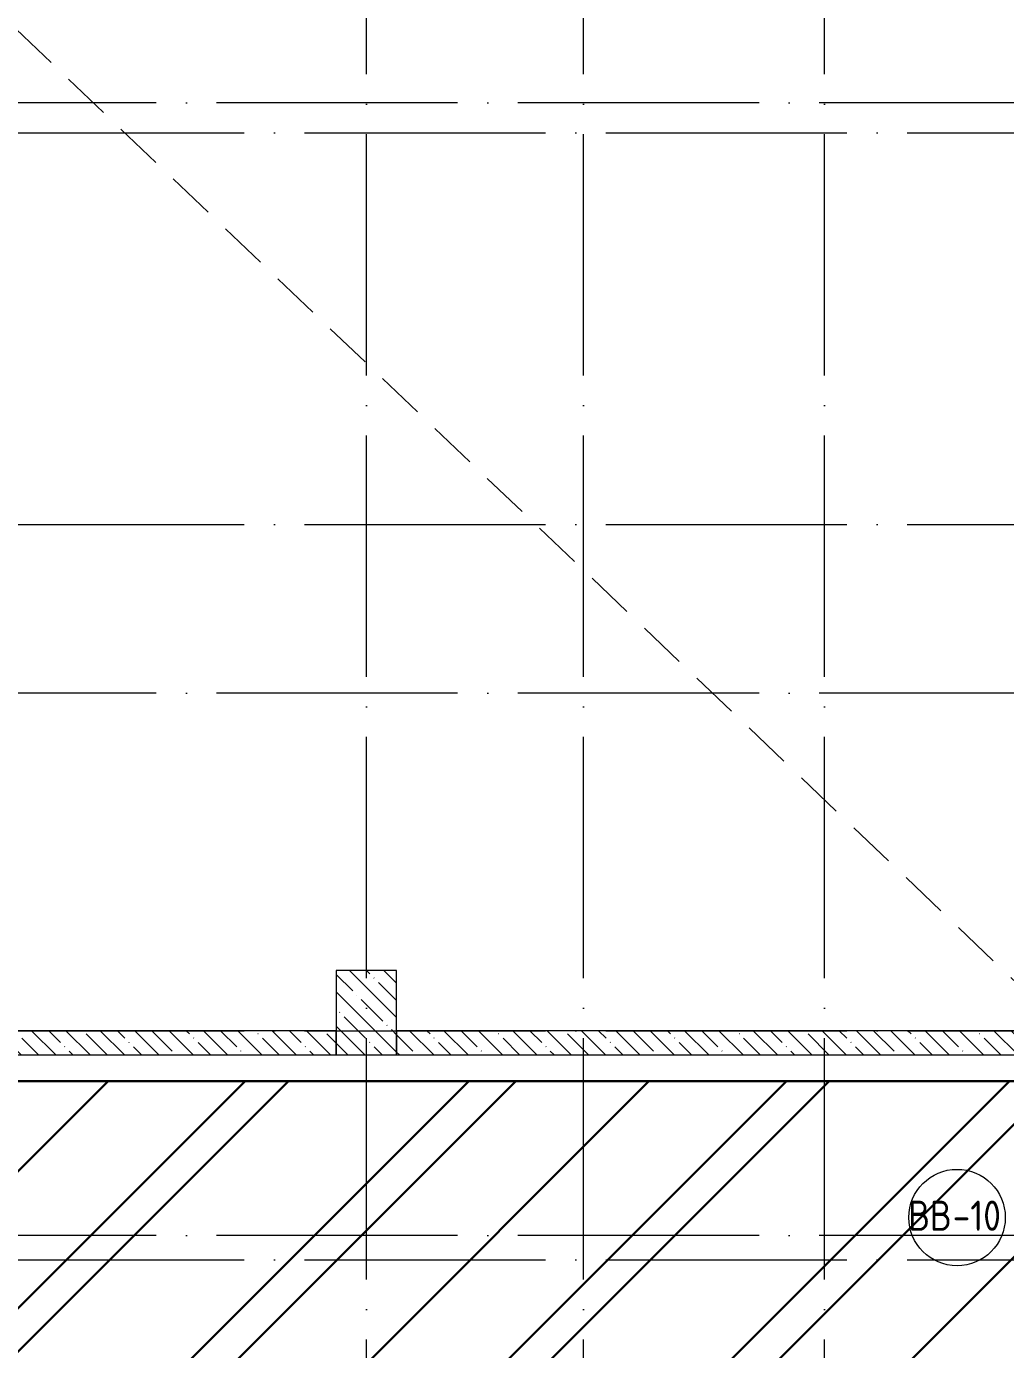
# Model space of a CAD drawing. Header units: millimetres. Extents: x -68946 to 690821, y -552984 to 293768.
# Drawn here: x 155933 to 164055, y -232876 to -221898 of the extents above; entities that cross this region are included whole.
import ezdxf

# ---------------------------------------------------------------- set-up
doc = ezdxf.new("R2010")
doc.units = ezdxf.units.MM
doc.linetypes.add('ADSK_Линия сетки', pattern=[2500, 2000, -250, 0, -250])
doc.linetypes.add('Штриховая', pattern=[600, 400, -200])
for name, color, linetype, lineweight in [('1.2) Стяжка 6 вып.', 30, 'Continuous', 30), ('1.3) Звуко-изол           6 вып.', 90, 'Continuous', 30), ('1.4) Стяжка 6 вып.', 30, 'Continuous', 30), ('A-DETL-____-OTLN', 250, 'Continuous', 5), ('A-DOOR-____-IDEN', 250, 'Continuous', 9), ('A-WALL-____-MCUT', 250, 'Continuous', 13), ('A-WALL-____-PATT', 250, 'Continuous', 13), ('S-COLS-____-MCUT', 250, 'Continuous', 25), ('S-COLS-____-OTLN', 250, 'Continuous', 9), ('S-GRID-____-OTLN', 250, 'Continuous', 9)]:
    doc.layers.add(name, color=color, linetype=linetype, lineweight=lineweight)
doc.styles.add('GOST Common_1', font='', dxfattribs={"width": 0.9, "height": 250})
doc.styles.get('GOST Common_1').set_extended_font_data('GOST Common')
pattern_1 = [(135, (28052.9, -258555.93), (-142.5612, -142.5612), []), (135, (28195.47, -258555.93), (-142.5612, -142.5612), [252.016, -50.403, 3.353, -47.05])]

# ---------------------------------------------------------------- blocks, each defined once
blk = doc.blocks.new('ADSK_Марка_Дверь - Типоразмер_ADSK_Марка-30565456-АР1_Маркировочный план 3 этажа секция 2_3')
at = {"layer": 'A-DOOR-____-IDEN'}
blk.add_circle((0, 0), 4, dxfattribs=at)

msp = doc.modelspace()

# ---------------------------------------------------------------- hatches: boundary and pattern name
at = {"layer": '1.2) Стяжка 6 вып.', "lineweight": 30}
h = msp.add_hatch(dxfattribs=at)
h.set_pattern_fill('ANSI31', color=256, scale=333)
h.paths.add_polyline_path([(160155.7758, -230648.4777), (164398.881, -230648.4777), (164398.881, -235490.3332), (160155.7758, -235490.3332), (160155.7758, -248130.9292), (142302.8838, -248130.9292), (142302.8838, -230648.4777)])
at = {"layer": '1.3) Звуко-изол           6 вып.', "lineweight": 30}
h = msp.add_hatch(dxfattribs=at)
h.set_pattern_fill('ANSI31', color=256, scale=500)
h.paths.add_polyline_path([(160155.7758, -230648.4777), (164398.881, -230648.4777), (164398.881, -235490.3332), (160155.7758, -235490.3332), (160155.7758, -248130.9292), (142302.8838, -248130.9292), (142302.8838, -230648.4777)])
at = {"layer": '1.4) Стяжка 6 вып.', "lineweight": 30}
h = msp.add_hatch(dxfattribs=at)
h.set_pattern_fill('ANSI32', color=256, scale=333)
h.paths.add_polyline_path([(160155.7758, -230648.4777), (164398.881, -230648.4777), (164398.881, -235490.3332), (160155.7758, -235490.3332), (160155.7758, -248130.9292), (142302.8838, -248130.9292), (142302.8838, -230648.4777)])
at = {"layer": 'A-WALL-____-PATT', "lineweight": 15}
h = msp.add_hatch(dxfattribs=at)
h.set_pattern_fill('FP_19', color=256, style=0, pattern_type=2)
h.set_pattern_definition(pattern_1)
h.paths.add_polyline_path([(164347.9057, -230430.9282), (164347.9057, -230230.9282), (159002.8838, -230230.9282), (159002.8838, -230430.9282), (164052.4823, -230430.9282)])
h.paths.add_polyline_path([(155852.9057, -230430.9282), (158502.8838, -230430.9282), (158502.8838, -230230.9282), (153012.9057, -230230.9282), (153012.9057, -230430.9282), (155452.9057, -230430.9282)])
at = {"layer": 'S-COLS-____-OTLN', "lineweight": 5}
h = msp.add_hatch(dxfattribs=at)
h.set_pattern_fill('FP_19', color=256, style=0, pattern_type=2)
h.set_pattern_definition(pattern_1)
h.paths.add_polyline_path([(158817.8856, -230430.9286), (159002.8838, -230430.9282), (159002.8838, -229730.9286), (158502.8838, -229730.9286), (158502.8848, -230430.9282)])

# ---------------------------------------------------------------- linework, layer by layer
at = {"layer": '1.2) Стяжка 6 вып.', "lineweight": 30}
msp.add_lwpolyline([(160155.7758, -235490.3332), (164398.881, -235490.3332), (164398.881, -230648.4777), (160155.7758, -230648.4777), (142302.8838, -230648.4777), (142302.8838, -248130.9292), (160155.7758, -248130.9292)], close=True, dxfattribs=at)
at = {"layer": 'A-DETL-____-OTLN', "linetype": 'Штриховая'}
msp.add_line((147162.9057, -213640.9292), (164352.8838, -230030.9286), dxfattribs=at)
at = {"layer": 'A-WALL-____-MCUT', "color": 250, "lineweight": 15}
for p, q in [((158502.8838, -230230.9282), (153012.9057, -230230.9282)), ((167552.9057, -230230.9282), (159002.8838, -230230.9282)), ((153012.9057, -230430.9282), (158502.8838, -230430.9282)), ((159002.8838, -230430.9282), (168302.9057, -230430.9282))]:
    msp.add_line(p, q, dxfattribs=at)
at = {"layer": 'A-WALL-____-MCUT', "lineweight": 15}
for p, q in [((158502.8838, -230430.9282), (158502.8838, -230230.9282)), ((159002.8838, -230230.9282), (159002.8838, -230430.9282))]:
    msp.add_line(p, q, dxfattribs=at)
at = {"layer": 'S-COLS-____-MCUT', "lineweight": 5}
for p, q in [((159002.8838, -229730.9286), (158502.8838, -229730.9286)), ((158502.8838, -229730.9286), (158502.8838, -230230.9282)), ((159002.8838, -230230.9282), (159002.8838, -229730.9286)), ((158502.8838, -230430.9286), (159002.8838, -230430.9286))]:
    msp.add_line(p, q, dxfattribs=at)
at = {"layer": 'S-COLS-____-OTLN', "lineweight": 5}
for p, q in [((158502.8838, -230230.9282), (158502.8838, -230430.9286)), ((159002.8838, -230430.9286), (159002.8838, -230230.9282))]:
    msp.add_line(p, q, dxfattribs=at)
at = {"layer": 'S-GRID-____-OTLN', "linetype": 'ADSK_Линия сетки'}
for p, q in [((158752.9057, -262294.7685), (158752.9057, -197353.9241)), ((160552.9057, -262294.7685), (160552.9057, -197353.9241)), ((162552.9057, -262294.7691), (162552.9057, -197353.9241)), ((184510.8783, -222530.9286), (127372.9057, -222530.9286)), ((93236.8325, -222780.9286), (181888.5828, -222780.9286)), ((93236.8325, -226030.9286), (181748.3453, -226030.9286)), ((184510.8783, -227430.9286), (127372.9057, -227430.9286)), ((93236.8325, -230230.9286), (181748.3453, -230230.9286)), ((184510.8783, -231930.9286), (127372.9057, -231930.9286)), ((93236.8325, -232130.9286), (181888.5828, -232130.9286))]:
    msp.add_line(p, q, dxfattribs=at)

# ---------------------------------------------------------------- block references
at = {"layer": 'A-DOOR-____-IDEN', "xscale": 99.99999999999993, "yscale": 99.99999999999993, "zscale": 99.99999999999993}
msp.add_blockref('ADSK_Марка_Дверь - Типоразмер_ADSK_Марка-30565456-АР1_Маркировочный план 3 этажа секция 2_3', (163652.9057, -231780.9286), dxfattribs=at)

# ---------------------------------------------------------------- texts
at = {"layer": 'A-DOOR-____-IDEN', "char_height": 250, "attachment_point": 1, "style": 'GOST Common_1'}
for s, insert, width in [('ВВ', (163247.4483, -231640.478), 447.341625), ('-10', (163616.5421, -231640.478), 526.708687)]:
    msp.add_mtext(s, dxfattribs=dict(at, insert=insert, width=width))

doc.saveas('drawing.dxf')
